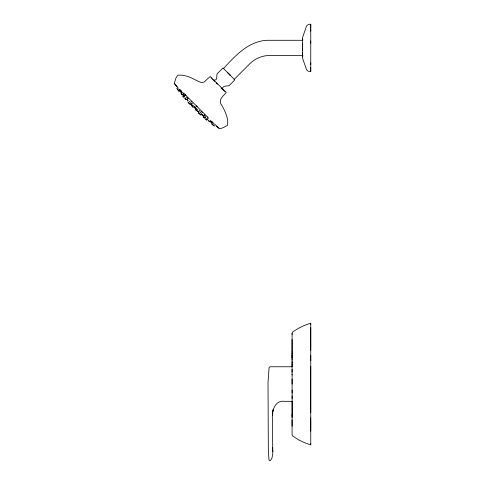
<?xml version="1.0" encoding="UTF-8"?>
<svg xmlns="http://www.w3.org/2000/svg" width="485" height="485" viewBox="0 0 485 485"><rect width="100%" height="100%" fill="white"/><g stroke="black" fill="none" stroke-linecap="round" stroke-linejoin="round"><path stroke-width="0.73" d="M292.079 426.188L292.079 419.798M292.079 416.288L292.194 417.512M292.079 415.948L292.079 407.636M292.079 407.073L292.079 401.247M292.079 398.64L292.079 395.887M292.079 393.026L292.079 390.079M292.079 384.041L292.079 379.082M292.079 375.05L292.079 369.358M292.079 366.69L292.079 364.641M292.079 364.538L292.079 362.089M292.079 361.549L292.194 362.046M292.079 360.203L292.079 353.219M292.079 352.086L292.206 352.698M292.079 351.958L292.079 339.445M292.079 334.432L292.115 333.068L292.734 331.886L298.869 328.072L304.331 325.459L310.752 323.155L310.752 324.32M292.079 416.106L292.079 415.766M302.537 56.848L302.537 55.951M302.537 55.593L302.537 55.151M302.537 54.641L302.537 52.453M302.537 50.416L302.537 48.827M302.537 47.015L302.537 46.166M302.537 44.529L302.537 43.298M302.537 40.601L302.537 39.8M302.537 39.503L302.537 39.17M310.752 443.763L310.752 444.921L304.331 442.623L298.869 440.01L292.443 435.833L292.079 434.608L292.079 414.857M310.752 417.864L310.752 444.624M310.752 412.741L310.752 366.369M310.752 360.743L310.752 327.793M310.752 323.459L310.752 350.212M302.537 54.035L302.761 58.927L306.665 69.895L308.327 71.253L310.752 71.501L310.752 69.701M310.752 68.712L310.752 67.518M310.752 64.578L310.752 62.862M310.752 43.268L310.752 41.019M310.752 31.167L310.752 29.615M310.752 28.233L310.752 27.039M310.752 26.051L310.752 24.25L308.987 24.311L307.126 25.287L306.277 26.639L302.591 37.503L302.537 43.753M292.079 355.802L292.115 355.19M292.025 366.763L269.957 366.763L269.102 367.509L268.017 382.422L268.326 450.438L269.017 460.041L269.878 460.75L270.503 460.465L271.94 458.179L272.77 453.918L272.443 419.531C271.624 411.704 274.425 399.973 284.422 401.319L292 401.319M302.537 56.624L302.864 55.83M272.352 415.457L272.946 411.013M222.451 89.689C222.027 85.105 226.574 86.451 229.096 85.651L234.788 79.867L223.415 68.403M292.194 414.39L292.2 415.045M193.248 107.415L191.799 106.069L192.866 104.808M176.776 88.458L178.225 89.798M177.759 89.822L179.032 91.416L180.281 90.398M183.506 93.623C182.53 96.376 179.298 92.38 182.117 92.053M183.76 95.205L184.627 96.63L182.766 94.332M187.798 101.826L189.192 103.36M188.865 103.087L190.314 104.481M195.485 109.519L196.886 111.047M198.42 112.453L198.662 113.12M199.547 113.575L200.814 115.169L202.063 114.157M209.72 121.917L208.326 120.383M211.557 123.614L212.951 125.142M197.534 110.889L198.886 112.381M218.984 128.161C220.742 129.531 225.428 126.427 227.429 125.354C228.853 118.667 225.125 111.532 222.045 105.621C217.195 100.444 223.361 95.988 226.252 92.435L210.163 76.503L204.149 81.983L202.039 82.577L199.529 81.941L190.787 77.594L186.786 76.181L182.56 75.23L177.868 75.084L175.964 77.964L174.248 83.638L177.371 86.882M205.397 118.849L206.828 120.238L207.98 119.092M191.951 105.306L190.532 103.832M197.54 110.932L198.729 112.344M292.079 356.742L292.303 356.93M205.834 119.304L206.428 119.807M203.651 117.115C203.573 118.77 206.737 117.606 205.446 116.576M204.573 115.933L203.348 117.079L203.215 116.649L204.161 115.521C201.542 116.473 205.167 119.589 205.84 116.97M177.746 89.373L177.219 88.797M178.153 90.343L178.68 90.925M181.378 93.575L181.681 94.084M184.154 95.733L184.27 96.036M188.192 102.353L188.713 102.929M189.835 104.057L189.314 103.481M192.775 106.991L192.248 106.415M195.37 106.942L195.776 107.615M195.879 110.046L196.407 110.622M198.814 112.981L199.117 113.496M199.935 114.102L200.463 114.678M209.241 121.486L208.714 120.91M211.945 124.136L212.472 124.718M213.515 125.094L214.043 125.67M191.908 103.202L190.829 104.451L191.46 104.893M185.209 98.594C186.088 100.122 184.524 98.249 186.246 97.497M183.039 96.412L183.997 97.449M183.7 94.817L182.609 96.012L183.542 97.006M223.312 68.809C235.419 55.357 250.024 39.588 269.836 40.291L302.852 40.291M234.031 79.534L249.817 63.747C255.068 58.497 262.409 55.466 269.836 55.46L302.852 55.46M224.337 91.247L224.943 91.119M174.818 83.729L174.388 83.893M187.319 98.685C186.185 101.789 183.524 96.157 185.603 99.322M181.911 94.151L181.493 93.878M191.908 105.306L190.466 103.96M199.814 113.981L198.656 113.114M214.522 126.1L213.109 124.906M186.179 99.607L185.652 99.383M292.194 414.711L292.079 374.171M214.188 80.183C218.305 80.177 215.97 75.793 217.195 73.75L222.845 68.094L223.555 68.543L223.106 68.106M221.014 88.015L222.282 89.125M218.559 127.694L216.146 126.07M207.313 119.183L206.84 118.758M206.943 118.837L207.422 119.207M211.515 122.056L210.86 121.535L212.194 122.62M206.889 118.795L207.325 119.146M210.363 121.583L212.327 123.166L210.411 121.638M204.306 114.733L205.01 115.327M198.135 111.726L197.965 111.411L198.244 111.829M203.906 117.509L204.015 117.6M202.348 114.848L203.718 116.054L201.705 114.272M202.203 114.381L202.888 114.981M191.836 101.989L191.041 101.201M210.726 120.886L209.932 120.092M215.304 124.869L215.528 124.93M194.261 106.385L193.46 105.597M199.274 110.404L200.062 111.198M196.013 108.901L194.152 107.052M196.304 109.186L194.012 106.9L196.201 109.095M195.94 108.834L193.939 106.827M227.72 72.72L230.132 75.126M234.746 79.74L234.443 79.431M185.943 95.503L184.773 94.126M197.152 106.718L196.316 105.827M208.089 117.649L208.708 118.164M183.166 93.344L182.33 92.453M213.733 123.911L213.157 123.317M195.843 107.755L195.206 107.082M189.975 102.123L189.138 101.238M222.815 89.658L223.155 89.998M223.3 90.137L223.567 90.465M180.111 89.616L181.76 91.265M183.572 93.078L207.81 117.315L207.531 117.043M211.575 121.086L213.224 122.735M215.964 125.469L218.947 128.458M190.926 104.511L191.32 104.972M211.727 77.903L211.727 78.376M212.582 79.425L212.976 79.819M213.661 80.504L214.509 81.353M215.995 82.844L216.528 83.378M216.656 83.499L217.292 84.141M228.932 73.92L230.072 75.072M192.066 103.178L192.375 103.493M215.019 124.584L214.467 123.978M178.431 87.979L178.722 88.288M179.365 89.525L179.656 89.834M201.148 113.284L201.439 113.593M190.526 102.656L190.817 102.965M183.924 95.606L182.839 94.26L184.5 96.26M201.22 111.344L202.403 112.471M199.765 111.859L200.942 112.981M196.831 108.925L198.007 110.046M184.191 96.091L182.748 94.296M188.113 98.54L186.943 97.139L187.531 97.849M179.747 90.058L181.323 92.011L179.705 90.022M180.256 90.683L180.784 91.325M180.772 91.883L179.153 89.834L181.257 92.477M302.864 39.916L302.537 39.127M177.571 87.773L175.146 84.281M222.342 89.185L222.518 89.586M292.194 353.692L292.079 353.074M272.334 447.437L272.837 451.462L272.576 448.819M292.079 356.911L292.115 357.694M310.752 24.25L310.752 71.501M310.752 355.341L310.752 431.104M302.537 44.159L302.537 49.579M302.537 49.767L302.537 53.423M292.079 333.474L292.079 372.189M273.049 409.94L272.952 410.983L273.049 409.952M187.974 100.456L186.786 99.122L187.992 100.492"/></g></svg>
